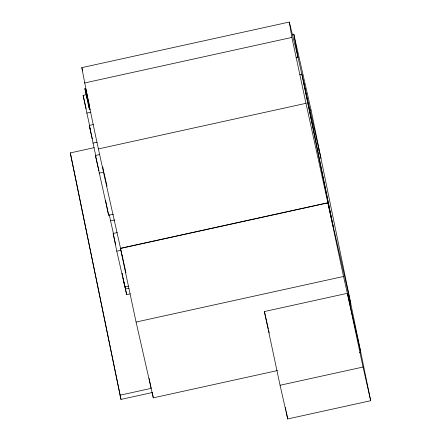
<?xml version="1.0" encoding="UTF-8"?>
<svg xmlns="http://www.w3.org/2000/svg" width="441" height="441" viewBox="0 0 441 441"><rect width="100%" height="100%" fill="white"/><g stroke="black" fill="none" stroke-linecap="round" stroke-linejoin="round"><path stroke-width="0.66" d="M125.983 272.929C111.005 204.563 94.716 136.423 81.828 67.633L289.29 22.05L298.017 57.369L320.976 158.424M292.466 34.47L293.811 34.172L311.032 109.963L370.699 400.715L287.719 418.95L280.063 385.263L264.38 311.544L347.365 293.309L363.048 367.033L370.699 400.715M84.429 83.007L291.887 37.419L289.29 22.05M90.306 109.159L89.44 109.351L88.404 105.085L84.881 88.707L85.747 88.52M89.777 126.446L83.117 95.416L86.089 94.76M86.127 94.765L86.993 94.572L85.885 89.192M295.999 57.81L298.017 57.369L293.811 34.172M88.404 105.085L89.269 104.897L86.993 94.572M86.739 113.083L90.901 112.168M299.83 74.65L301.842 74.209L331.676 219.585M95.94 156.483L89.28 125.448L93.437 124.533M92.902 143.116L97.064 142.2M152.101 392.578L120.983 399.414L70.301 152.911L94.137 147.674M98.508 148.904L305.966 103.321L291.887 37.419M113.387 214.21L108.635 215.258L95.443 155.48L99.605 154.57M309.687 110.261L311.032 109.963M99.071 173.148L103.822 172.106L102.747 166.869M317.046 150.442L319.063 150.001M113.596 234.226L110.559 220.858L114.715 219.943M128.469 286.154L124.902 286.937L116.771 251.144L113.144 233.476L117.306 232.567M120.393 248.327L327.85 202.744L350.81 303.799L349.465 304.092M116.771 251.144L120.933 250.229M130.222 293.871L126.655 294.654L125.382 289.042L128.948 288.26M343.533 276.468L327.883 202.888L120.426 248.47L136.076 322.051L343.533 276.468L360.755 352.26L359.415 352.552M347.552 295.674L348.897 295.376M120.024 395.208L151.142 388.367L149.064 378.246M136.076 322.051L153.297 397.843L277.505 370.55M280.063 385.263L363.048 367.033M81.828 67.633L82.654 70.968M89.418 105.504L89.71 106.722M84.881 88.707L85.769 92.362M264.38 311.544L268.337 328.958M268.641 330.298L269.247 332.977M103.977 172.773L107.014 186.141M83.117 95.416L86.149 108.778M90.08 127.785L90.686 130.459M89.28 125.448L92.318 138.816M95.443 155.48L98.933 170.854M113.144 233.476L115.707 244.744M70.301 152.911L120.983 399.414M85.918 92.974L87.913 102.003M305.966 103.321L327.85 202.744M303.755 82.632L333.589 228.008M285.371 407.506L285.922 410.202M286.198 411.547L287.719 418.95M152.189 392.457L153.297 397.843M122.284 255.747L122.835 258.443M88.194 103.293L89.44 109.351M124.373 283.53L126.655 294.654M122.157 273.337L122.83 276.606M123.1 277.918L123.634 280.537M123.904 281.843L125.382 289.042M122.218 273.85L122.752 276.468M123.022 277.775L124.902 286.937M109.313 214.8L110.559 220.858M105.548 200.208L108.635 215.258"/></g></svg>
